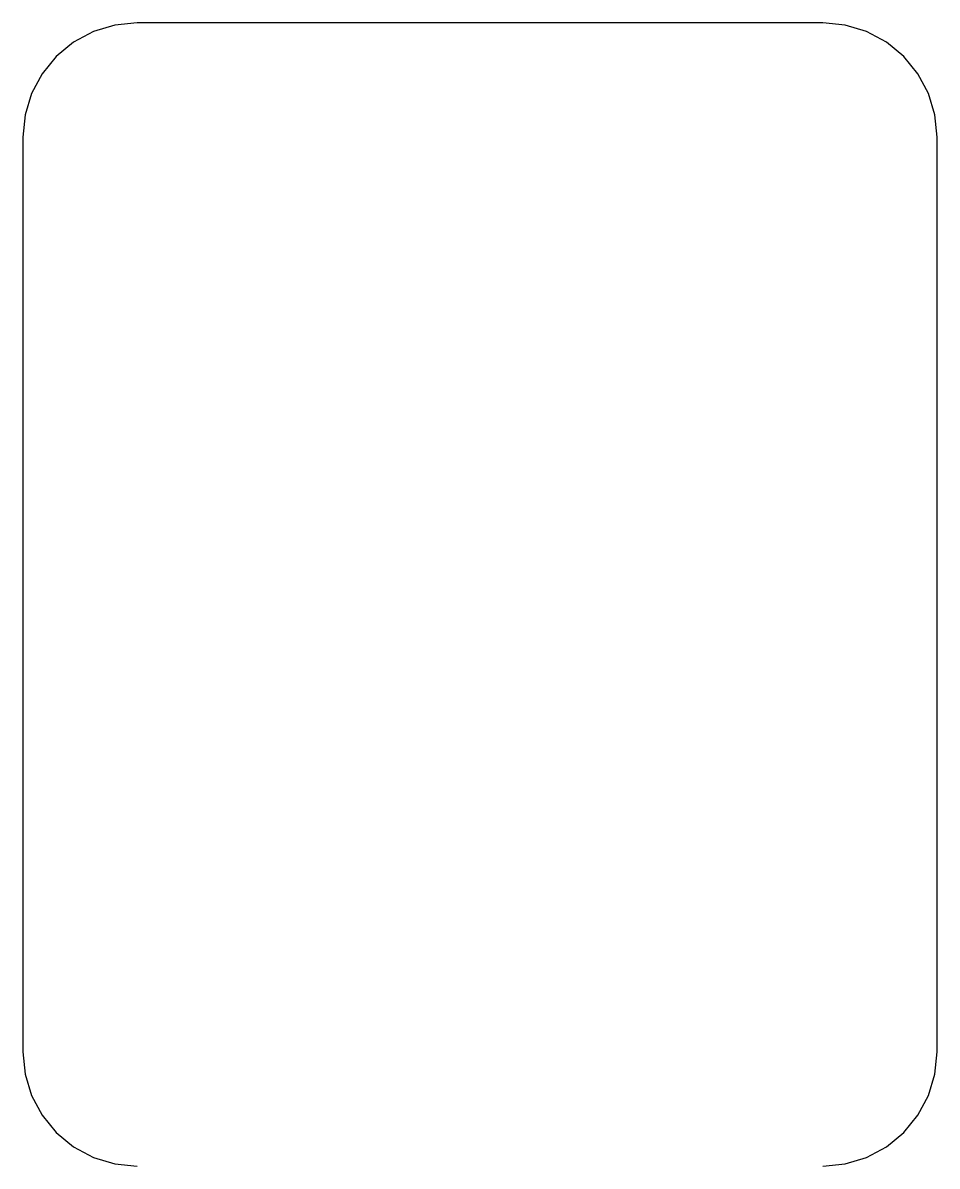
# Model space of a CAD drawing. Header units: metres. Extents: x 10 to 50, y 10 to 60.
import ezdxf

# ---------------------------------------------------------------- set-up
doc = ezdxf.new("R2010")
doc.units = ezdxf.units.M
doc.layers.add('DRAWN_SHAPES', color=7, linetype='Continuous')

msp = doc.modelspace()

# ---------------------------------------------------------------- linework, layer by layer
at = {"layer": 'DRAWN_SHAPES'}
msp.add_lwpolyline([(45, 10), (45.975, 10.096), (46.913, 10.381), (47.778, 10.843), (48.536, 11.464), (49.157, 12.222), (49.619, 13.087), (49.904, 14.025), (50, 15), (50, 55), (49.904, 55.975), (49.619, 56.913), (49.157, 57.778), (48.536, 58.536), (47.778, 59.157), (46.913, 59.619), (45.975, 59.904), (45, 60), (15, 60), (14.025, 59.904), (13.087, 59.619), (12.222, 59.157), (11.464, 58.536), (10.843, 57.778), (10.381, 56.913), (10.096, 55.975), (10, 55), (10, 15), (10.096, 14.025), (10.381, 13.087), (10.843, 12.222), (11.464, 11.464), (12.222, 10.843), (13.087, 10.381), (14.025, 10.096), (15, 10)], dxfattribs=at)

doc.saveas('drawing.dxf')
